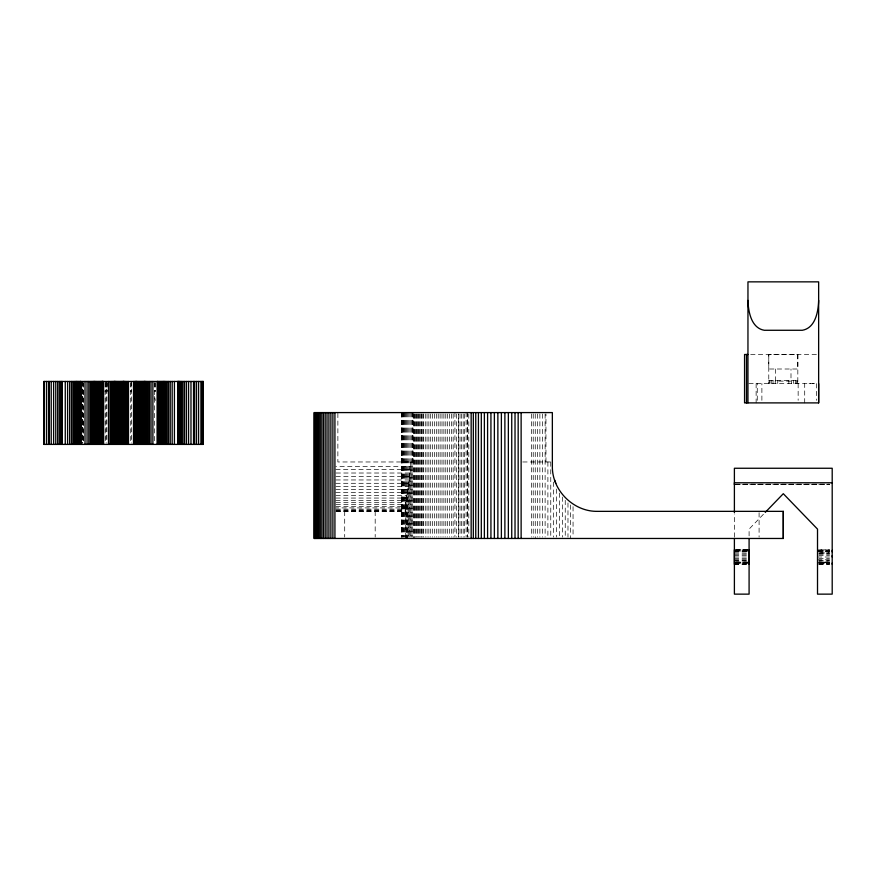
<?xml version="1.0" encoding="UTF-8"?>
<svg xmlns="http://www.w3.org/2000/svg" width="876" height="876" viewBox="0 0 876 876"><rect width="100%" height="100%" fill="white"/><g stroke="black" fill="none" stroke-linecap="round" stroke-linejoin="round"><path stroke-width="0.66" stroke-dasharray="4.38 3.29" d="M406.979 538.466L406.979 494.403L409.267 479.96L410.088 466.404L335.837 466.404M467.488 412.585L467.488 537.097L467.488 413.954M545.956 461.97L545.956 413.91M734.395 537.108L734.395 514.015M749.09 535.882L749.09 529.115L764.288 513.369M757.269 400.31L757.269 383.535M761.89 400.31L761.89 383.535M768.778 354.484L768.778 369.004L797.817 369.004L797.817 354.484L768.778 354.484L768.778 383.535M775.599 369.004L775.599 381.115L790.995 381.115L790.995 369.004M804.705 402.894L804.705 383.535M336.066 504.675L405.665 504.675L406.979 494.403M818.852 552.953L829.528 552.942L817.516 552.986M818.852 563.016L829.528 562.994M750.677 354.484L817.286 354.484M768.778 380.622L797.828 380.622M748.827 383.535L817.286 383.633M82.213 391.145L83.351 391.145M104.77 391.145L107.332 391.145M130.25 391.145L131.586 391.145M154.57 391.145L155.643 391.145M412.914 412.585L412.914 461.97L337.873 461.97L337.873 412.585M522.764 461.97L551.015 461.97M335.826 469.47L410.045 469.47M336.088 473.018L409.88 473.018M336.034 476.522L409.607 476.522M335.957 479.96L409.267 479.96M335.858 483.3L408.851 483.3M735.763 484.11L829.484 484.11M734.395 484.319L829.484 484.319M735.763 484.472L829.484 484.472M336.055 486.552L408.369 486.552M335.935 489.662L407.844 489.662M335.815 492.63L407.329 492.63M336.012 495.433L406.814 495.433M335.902 498.05L406.344 498.05M335.815 500.481L405.971 500.481M336.077 502.682L405.73 502.682M336.066 506.416L405.665 506.416L405.665 507.905L336.066 507.905M336.066 509.142L405.665 509.142M336.066 510.117L405.665 510.117M336.066 510.807L405.665 510.807M336.066 511.234L405.665 511.234M336.066 511.354L405.665 511.354M747.754 549.756L734.395 549.756L747.754 549.799M734.395 549.898L747.754 549.898M829.528 549.898L817.516 549.898L829.528 549.887M734.395 550.303L747.754 550.314M818.852 550.303L829.528 550.303M817.516 550.884L829.528 550.982M818.852 551.048L829.528 551.048M734.395 551.573L747.754 551.573M817.516 551.573L829.528 551.573M734.395 551.88L747.754 551.88M818.852 551.88L829.528 551.88M734.395 552.986L747.754 553.227M734.395 554.234L747.754 554.234M818.852 554.234L829.528 554.234M734.395 555.603L747.754 555.603M818.852 555.603L829.528 555.603M734.395 557.016L747.754 557.016M817.516 557.016L829.528 557.016M734.395 558.428L747.754 558.439M818.852 558.439L829.528 558.439M734.395 559.797L747.754 559.797M817.516 559.797L829.528 559.797M734.395 560.268L747.754 560.268M818.852 560.268L829.528 560.268M734.395 561.1L747.754 561.056M818.852 561.1L829.528 561.056M747.754 562.151L734.395 562.151L747.754 562.239M734.395 562.458L747.754 562.458M818.852 562.458L829.528 562.458L817.516 562.359M818.852 563.06L829.528 563.06L817.516 563.093M734.395 563.728L747.754 563.728M818.852 563.728L829.528 563.728M734.395 564.144L747.754 564.144M818.852 564.144L829.528 564.144M734.395 564.275L747.754 564.275M818.852 564.275L829.528 564.275M818.852 553.533L829.528 553.72M809.074 383.535L810.475 383.633M812.479 383.535L813.705 383.633M154.504 396.467L155.37 400.463M412.804 412.585L412.914 461.97M816.542 383.633L816.542 400.332M798.145 383.535L798.145 400.31M797.828 354.484L797.828 383.535M797.543 380.622L797.543 383.535M796.722 380.622L796.722 383.535M795.375 380.622L795.375 383.535M793.568 380.622L793.568 383.535M791.367 380.622L791.367 383.535M788.86 380.622L788.86 383.535M777.746 380.622L777.746 383.535M775.227 380.622L775.227 383.535M773.026 380.622L773.026 383.535M771.219 380.622L771.219 383.535M769.884 380.622L769.884 383.535M769.051 380.622L769.051 383.535M759.087 512.701L759.087 537.108M756.13 383.535L756.13 402.894M573.057 506.667L573.057 537.141M570.583 504.981L570.583 538.466M567.976 502.933L567.976 537.097M565.239 500.327L565.239 537.097M562.414 497.075L562.414 537.13M559.523 493.068L559.523 537.13M556.599 489.06L556.599 537.13M553.665 482.161L553.665 537.119M550.763 461.97L550.763 538.466M547.894 461.97L547.894 538.466M545.113 413.954L545.113 537.097M542.43 413.954L542.43 537.097M539.879 413.954L539.879 537.097M537.47 413.954L537.47 537.097M535.247 413.954L535.247 538.466M533.221 413.954L533.221 537.097M531.414 413.954L531.414 537.097M468.802 413.954L468.802 537.097M466.12 412.585L466.12 537.097M464.674 413.954L464.674 537.097M463.174 413.954L463.174 537.097M461.619 413.954L461.619 537.097M460.02 413.954L460.02 537.097M456.67 413.954L456.67 537.097M454.929 412.585L454.929 537.097M453.155 413.954L453.155 537.097M451.348 413.954L451.348 537.097M449.519 413.954L449.519 537.097M447.658 413.954L447.658 537.097M445.785 413.954L445.785 537.097M443.902 413.954L443.902 537.097M442.008 413.954L442.008 537.097M440.102 413.954L440.102 537.097M438.208 413.954L438.208 537.097M436.303 413.954L436.303 537.097M434.419 413.954L434.419 537.097M432.547 413.954L432.547 537.097M430.696 413.954L430.696 537.097M428.857 413.954L428.857 537.097M427.05 413.954L427.05 537.097M425.276 413.954L425.276 537.097M423.546 413.954L423.546 537.097M422.911 413.954L422.911 537.097M421.849 413.954L421.849 537.097M421.225 413.954L421.225 537.097M420.195 413.954L420.195 537.097M419.549 413.954L419.549 537.097M418.586 413.954L418.586 537.097M417.907 413.954L417.907 537.097M417.031 413.954L417.031 537.097M416.308 413.954L416.308 537.097M415.531 413.954L415.531 537.097M414.786 413.954L414.786 538.466M414.096 413.954L414.096 537.097M413.33 413.954L413.33 538.466M412.716 412.585L412.716 537.097M411.972 461.97L411.972 537.097M411.402 412.585L411.402 537.097M410.713 461.97L410.713 537.097M410.165 412.585L410.165 537.097M409.574 476.796L409.574 538.466M408.993 412.585L408.993 537.097M408.566 485.052L408.566 538.466M407.898 412.585L407.898 537.097M407.701 490.396L407.701 538.466M406.88 412.585L406.88 537.097M406.409 497.612L406.409 538.466M405.949 412.585L405.993 538.466M405.741 502.298L405.665 538.466M405.084 412.585L405.095 537.097M404.318 412.585L404.318 537.097M403.639 412.585L403.639 537.097M403.037 412.585L403.037 537.097M402.533 412.585L402.533 537.097M402.117 412.585L402.117 537.097M401.788 412.585L401.788 537.097M401.558 412.585L401.558 537.097M401.372 412.585L401.416 537.097M375.18 511.354L375.18 537.108M344.706 511.354L344.706 537.108M155.293 382.67L155.282 391.145M154.932 382.67L154.932 391.145M154.57 382.67L154.603 443.037M131.323 381.465L131.323 443.037M131.137 382.67L131.137 391.145M130.699 382.67L130.743 443.037M107.244 382.67L107.244 391.145M106.894 381.465L106.894 443.037M106.817 382.67L106.817 391.145M106.39 382.67L106.39 391.145M106.051 381.465L106.051 443.037M105.547 382.67L105.547 391.145M105.12 382.67L105.219 443.037M83.176 382.834L83.176 443.037M83.056 382.67L83.111 443.037M82.881 381.465L82.859 443.037M82.662 381.465L82.662 443.037M82.53 381.465L82.53 443.037M82.158 381.465L82.136 443.037M458.367 413.954L458.367 537.097L458.367 413.954M747.754 563.038L734.395 563.06L747.754 563.06M747.754 550.884L734.395 550.884L747.754 550.982M829.528 562.151L818.852 562.151L829.528 562.151"/><path stroke-width="1.31" d="M314.232 538.466L314.232 412.585L552.351 412.585L552.351 466.404C552.022 490.33 573.375 511.683 597.301 511.354L783.297 511.354L783.297 538.466L314.232 538.466L314.331 412.585M471.157 538.466L471.157 412.585M473.325 538.466L473.325 412.585M475.756 538.466L475.756 412.585M478.427 538.466L478.427 412.585M481.307 538.466L481.307 412.585M484.373 538.466L484.373 412.585M487.593 538.466L487.593 412.585M490.932 538.466L490.932 412.585M497.864 538.466L497.864 412.585M501.379 538.466L501.379 412.585M504.883 538.466L504.883 412.585M508.354 538.466L508.354 412.585M511.737 538.466L511.737 412.585M515.022 538.466L515.022 412.585M518.165 538.466L518.165 412.585M734.395 538.466L734.395 594.136L749.09 594.147L749.09 538.598M734.395 512.657L734.395 482.785L832.2 482.785M746.505 402.894L746.505 354.484M747.951 402.894L747.962 281.853L818.644 281.853L818.644 402.894L744.567 402.894L744.567 354.484L747.951 354.484M832.2 564.275L832.2 563.06M832.2 557.016L832.2 555.603M832.2 551.88L832.2 550.303M818.644 300.402C818.315 311.527 815.447 328.04 802.317 330.274L764.288 330.274C751.148 328.04 748.279 311.527 747.962 300.402M765.241 512.394L783.297 493.703L817.516 529.115L817.516 594.147L832.2 594.136L832.2 468.255L734.395 468.255L734.395 484.603M554.563 479.96L555.8 483.3M818.644 383.633L818.644 402.894M783.297 511.354L783.297 538.466M749.09 549.756L749.09 564.286M734.395 549.756L734.395 564.275M521.132 412.585L521.132 538.466M494.371 412.585L494.371 538.466M334.928 412.585L334.928 538.466M332.902 412.585L332.902 538.466M330.887 412.585L330.887 538.466M328.916 412.585L328.916 538.466M327.011 412.585L327.011 538.466M325.171 412.585L325.171 538.466M323.43 412.585L323.43 538.466M321.799 412.585L321.799 538.466M320.287 412.585L320.287 538.466M318.93 412.585L318.93 538.466M317.714 412.585L317.714 538.466M316.674 412.585L316.674 538.466M315.809 412.585L315.809 538.466M315.119 412.585L315.119 538.466M314.626 412.585L314.626 538.466M202.827 381.465L202.827 444.406M202.028 381.465L202.028 444.406M200.922 381.465L200.922 444.406M198.6 381.465L198.6 444.406M196.498 381.465L196.498 444.406M194.614 381.465L194.614 444.406M193.541 381.465L193.541 444.406M190.979 381.465L190.979 444.406M188.57 381.465L188.57 444.406M186.435 381.465L186.435 444.406M184.562 381.465L184.562 444.406M182.964 381.465L182.964 444.406M181.628 381.465L181.628 444.406M180.566 381.465L180.566 444.406M179.755 381.465L179.755 444.406M179.186 381.465L179.186 444.406M178.857 381.465L178.857 444.406M178.759 381.465L178.759 444.406M178.2 381.465L178.2 444.406M178.047 381.465L178.047 444.406M177.642 381.465L177.642 444.406M174.423 381.465L174.423 444.406M172.178 381.465L172.178 444.406M170.218 381.465L170.218 444.406M168.542 381.465L168.542 444.406M167.13 381.465L167.13 444.406M165.991 381.465L165.991 444.406M165.093 381.465L165.093 444.406M164.436 381.465L164.436 444.406M163.987 381.465L163.987 444.406M163.735 381.465L163.659 444.406M163.133 381.465L163.133 444.406M162.487 381.465L162.487 444.406M161.753 381.465L161.753 444.406M160.943 381.465L160.943 444.406M160.1 381.465L160.1 444.406M159.246 381.465L159.246 444.406M158.436 381.465L158.436 444.406M157.702 381.465L157.669 444.406M157.516 381.465L157.483 444.406M157.253 381.465L157.253 444.406M152.895 381.465L152.895 444.406M151.022 381.465L151.022 444.406M149.435 381.465L149.435 444.406M148.11 381.465L148.11 444.406M147.037 381.465L147.037 444.406M146.193 381.465L146.193 444.406M145.558 381.465L145.558 444.406M145.12 381.465L145.12 444.406M144.836 381.465L144.682 444.406L144.639 381.465M144.343 381.465L144.343 444.406M143.905 381.465L143.905 444.406M143.325 381.465L143.325 444.406M142.646 381.465L142.646 444.406M141.868 381.465L141.868 444.406M141.047 381.465L141.047 444.406M140.193 381.465L140.193 444.406M139.361 381.465L139.361 444.406M138.561 381.465L138.561 444.406M137.828 381.465L137.828 444.406M137.203 381.465L137.203 444.406M136.7 381.465L136.7 444.406M136.284 381.465L136.306 444.406M136.174 381.465L136.229 444.406M135.966 381.465L135.966 444.406M135.627 381.465L135.627 444.406M135.123 381.465L135.123 444.406M134.422 381.465L134.422 444.406M133.502 381.465L133.502 444.406M128.498 381.465L128.498 444.406M127.184 381.465L127.184 444.406M126.111 381.465L126.111 444.406M125.279 381.465L125.279 444.406M124.644 381.465L124.644 444.406M124.184 381.465L124.184 444.406M123.877 381.465L123.877 444.406M123.691 381.465L123.691 444.406M123.549 381.465L123.549 444.406M123.319 381.465L123.319 444.406M122.968 381.465L122.968 444.406M122.476 381.465L122.476 444.406M121.852 381.465L121.852 444.406M121.129 381.465L121.129 444.406M120.33 381.465L120.33 444.406M119.497 381.465L119.497 444.406M118.643 381.465L118.643 444.406M117.811 381.465L117.811 444.406M117.045 381.465L117.045 444.406M116.355 381.465L116.355 444.406M115.774 381.465L115.774 444.406M115.325 381.465L115.325 444.406M115.019 381.465L115.019 444.406M114.778 381.465L114.887 444.406M114.603 381.465L114.603 444.406M114.307 381.465L114.307 444.406M113.858 381.465L113.858 444.406M113.245 381.465L113.245 444.406M112.413 381.465L112.413 444.406M111.372 381.465L111.372 444.406M110.08 381.465L110.08 444.406M108.514 381.465L108.514 444.406M103.609 381.465L103.609 444.406M102.985 381.465L102.985 444.406M102.7 381.465L102.766 444.406M102.547 381.465L102.667 444.406M102.339 381.465L102.415 444.406M102.142 381.465L102.24 444.406M101.999 381.465L102.109 444.406M101.452 381.465L101.452 444.406M100.784 381.465L100.784 444.406M100.028 381.465L100.028 444.406M99.207 381.465L99.207 444.406M98.364 381.465L98.364 444.406M97.521 381.465L97.521 444.406M96.71 381.465L96.71 444.406M95.966 381.465L95.966 444.406M95.309 381.465L95.309 444.406M94.783 381.465L94.783 444.406M94.334 381.465L94.389 444.406M94.137 381.465L94.137 444.406M93.787 381.465L93.787 444.406M93.239 381.465L93.239 444.406M92.495 381.465L92.495 444.406M91.52 381.465L91.52 444.406M90.294 381.465L90.294 444.406M88.815 381.465L88.815 444.406M87.052 381.465L87.052 444.406M85.005 381.465L85.005 444.406M80.8 381.465L80.8 444.406M80.68 381.465L80.68 444.406M80.537 381.465L80.537 444.406M79.694 381.465L79.694 444.406M78.851 381.465L78.851 444.406M78.063 381.465L78.063 444.406M77.362 381.465L77.362 444.406M76.749 381.465L76.661 444.406M76.376 381.465L76.376 444.406M75.873 381.465L75.873 444.406M75.15 381.465L75.15 444.406M74.175 381.465L74.175 444.406M72.938 381.465L72.938 444.406M71.438 381.465L71.438 444.406M69.653 381.465L69.653 444.406M67.594 381.465L67.594 444.406M65.262 381.465L65.262 444.406M61.944 381.465L61.944 444.406M61.791 381.465L61.791 444.406M60.674 381.465L60.674 444.406M59.305 381.465L59.305 444.406M57.674 381.465L57.674 444.406M55.768 381.465L55.768 444.406M53.622 381.465L53.622 444.406M51.224 381.465L51.224 444.406M49.231 381.465L49.231 444.406M48.519 381.465L48.519 444.406M46.494 381.465L46.494 444.406M44.271 381.465L44.271 444.406M203.298 381.465L43.8 381.465L43.8 444.406L203.298 444.406L203.298 381.465"/></g></svg>
